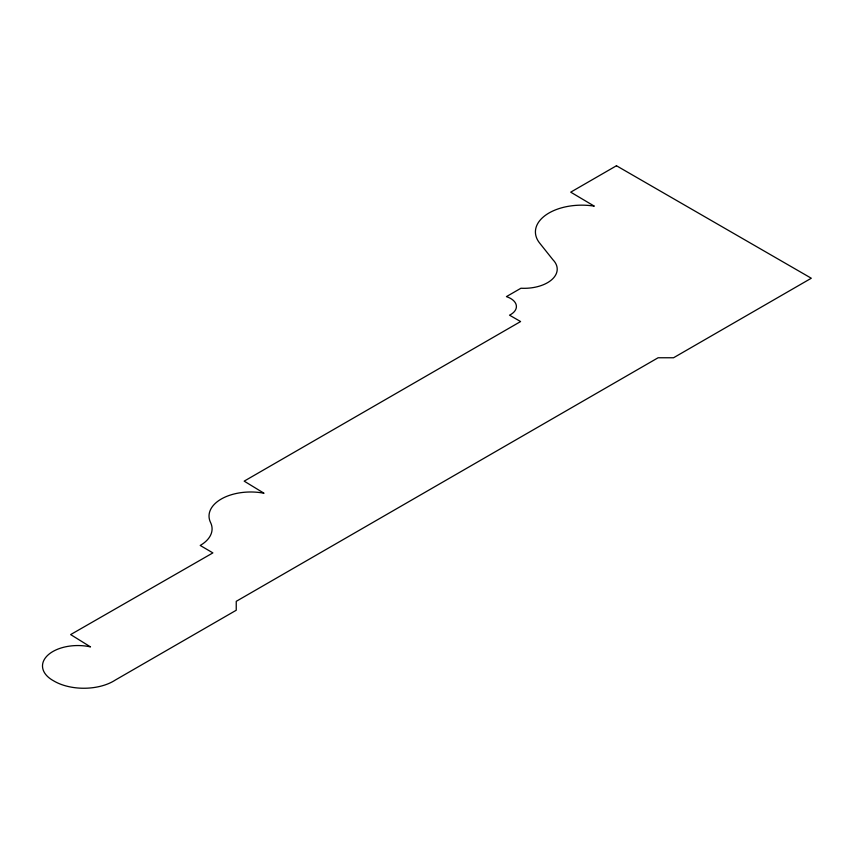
<?xml version="1.0" encoding="UTF-8"?>
<svg xmlns="http://www.w3.org/2000/svg" width="854" height="854" viewBox="0 0 854 854"><rect width="100%" height="100%" fill="white"/><g stroke="black" fill="none" stroke-linecap="round" stroke-linejoin="round"><path stroke-width="1.28" d="M616.46 165.751L570.718 192.161L594.309 206.156A46.362 26.762 0 0 0 546.282 214.706A46.362 26.762 0 0 0 539.984 243.497L552.976 259.808A33.167 19.151 0 0 1 551.855 279.61A33.167 19.151 0 0 1 520.94 288.236L506.411 296.626A19.706 11.38 0 0 1 509.528 315.169L520.598 321.552L244.18 481.144L264.014 493.238A41.697 24.072 0 0 0 222.125 498.544A41.697 24.072 0 0 0 210.49 522.37A40.661 23.474 0 0 1 200.21 545.45L212.881 552.901L70.647 634.586L90.503 646.894A35.366 20.421 0 0 0 47.963 655.061A35.366 20.421 0 0 0 53.482 680.755A41.963 24.222 0 0 0 115.279 680.072L236.238 610.247L236.238 601.333L658.114 357.762L673.55 357.762L811.3 278.233L616.46 165.751"/></g></svg>
